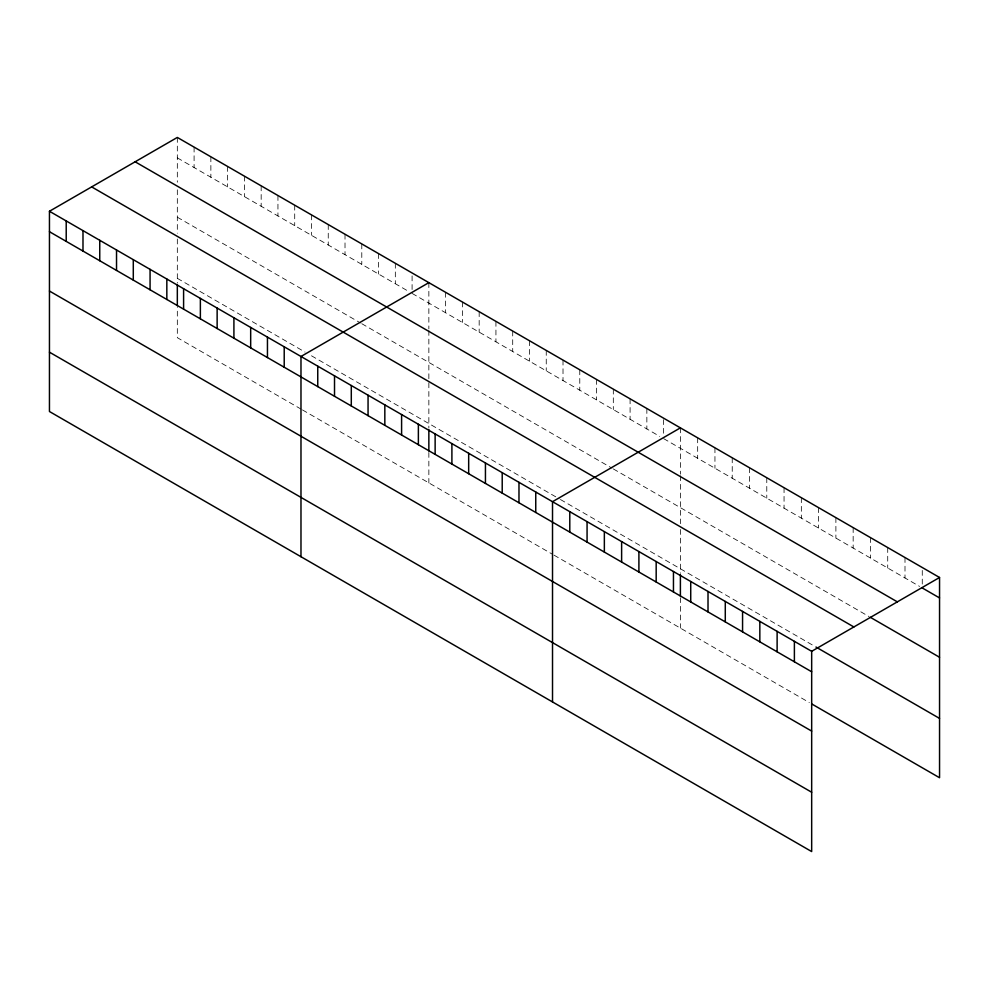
<?xml version="1.0" encoding="UTF-8"?>
<svg xmlns="http://www.w3.org/2000/svg" width="989" height="989" viewBox="0 0 989 989"><rect width="100%" height="100%" fill="white"/><g stroke="black" fill="none" stroke-linecap="round" stroke-linejoin="round"><path stroke-width="0.74" stroke-dasharray="4.95 3.71" d="M177.328 157.869L409.508 291.916M412.092 293.412L659.762 436.396M663.631 438.622L919.609 586.415M177.328 217.209L360.491 322.958M361.789 323.7L612.03 468.18M613.316 468.922L869.108 616.604M177.328 278.342L305.032 352.072M311.473 355.793L559.144 498.777M560.429 499.519L814.627 646.274M301.163 409.174L177.328 337.682L177.328 307.245M302.449 409.916L552.69 554.396M553.988 555.138L809.311 702.549M922.267 570.443L922.267 585.031M904.997 557.549L904.997 577.984M887.714 547.572L887.714 568.007M870.444 537.596L870.444 558.031M853.161 527.619L853.161 548.054M835.89 517.643L835.89 538.078M818.608 507.666L818.608 528.101M801.337 497.69L801.337 518.137M784.054 487.725L784.054 508.161M766.784 477.749L766.784 498.184M749.501 467.772L749.501 488.207M732.231 457.796L732.231 478.231M714.948 447.819L714.948 468.254M697.665 437.843L697.665 458.278M680.395 427.866L680.395 474.176M680.395 475.697L680.395 523.663M680.395 529.486L680.395 573.348M680.395 597.69L680.395 628.114M663.631 419.645L663.631 435.704M646.855 408.506L646.855 428.942M630.092 398.827L630.092 419.262M613.316 389.147L613.316 409.582M596.552 379.467L596.552 399.902M579.777 369.787L579.777 390.222M563.013 360.107L563.013 380.542M546.249 350.415L546.249 370.863M529.474 340.735L529.474 361.17M512.71 331.055L512.71 351.491M495.934 321.376L495.934 341.811M479.171 311.696L479.171 332.131M462.395 302.016L462.395 322.451M445.631 292.336L445.631 312.771M428.855 282.644L428.855 328.954M428.855 330.474L428.855 379.887M428.855 382.805L428.855 428.126M428.855 452.468L428.855 482.904M412.092 275.894L412.092 290.482M395.328 263.284L395.328 283.719M378.552 253.604L378.552 274.04M361.789 243.924L361.789 264.36M345.013 234.245L345.013 254.68M328.249 224.565L328.249 245M311.473 214.885L311.473 235.32M294.71 205.193L294.71 225.64M277.946 195.513L277.946 215.948M261.17 185.833L261.17 206.268M244.407 176.153L244.407 196.588M227.631 166.473L227.631 186.909M210.867 156.794L210.867 177.229M194.091 147.114L194.091 167.549M177.328 137.434L177.328 182.211M177.328 189.814L177.328 233.219M177.328 239.041L177.328 282.903"/><path stroke-width="1.48" d="M49.45 211.263L811.672 651.318L811.672 851.566L49.45 411.511L49.45 211.263L177.328 137.434L939.55 577.489L939.55 777.737L811.969 704.081M428.855 282.644L300.977 356.485L300.977 556.733M680.395 427.866L552.517 501.695L552.517 701.955M811.672 651.318L939.55 577.489M922.267 587.961L939.55 597.925M135.122 161.788L897.344 601.856M870.444 617.371L939.55 657.265M91.656 186.896L853.878 626.964M815.95 647.041L939.55 718.41M49.45 231.698L811.672 671.766M49.45 291.038L811.672 731.094M49.45 352.171L811.672 792.238M794.39 641.354L794.39 661.789M777.119 631.378L777.119 651.813M759.836 621.401L759.836 641.836M742.566 611.425L742.566 631.86M725.283 601.448L725.283 621.883M708.013 591.471L708.013 611.907M690.73 581.495L690.73 601.93M680.395 574.869L680.395 596.169M673.46 571.518L673.46 591.966M656.177 561.554L656.177 581.989M638.906 551.578L638.906 572.013M621.624 541.601L621.624 562.036M604.353 531.625L604.353 552.06M587.07 521.648L587.07 542.083M569.788 511.672L569.788 532.107M535.754 492.015L535.754 512.45M518.978 482.335L518.978 502.771M502.214 472.655L502.214 493.091M485.438 462.976L485.438 483.411M468.675 453.296L468.675 473.731M451.899 443.616L451.899 464.051M435.135 433.936L435.135 454.371M428.855 429.646L428.855 450.947M418.372 424.244L418.372 444.691M401.596 414.564L401.596 434.999M384.832 404.884L384.832 425.319M368.056 395.204L368.056 415.64M351.293 385.525L351.293 405.96M334.517 375.845L334.517 396.28M317.753 366.165L317.753 386.6M284.214 346.793L284.214 367.24M267.45 337.113L267.45 357.548M250.674 327.433L250.674 347.868M233.911 317.753L233.911 338.189M217.135 308.074L217.135 328.509M200.371 298.394L200.371 318.829M183.595 288.714L183.595 309.149M177.328 284.424L177.328 305.725M166.832 279.034L166.832 299.469M150.068 269.342L150.068 289.789M133.292 259.662L133.292 280.097M116.529 249.982L116.529 270.417M99.753 240.302L99.753 260.737M82.989 230.622L82.989 251.058M66.214 220.943L66.214 241.378"/></g></svg>
